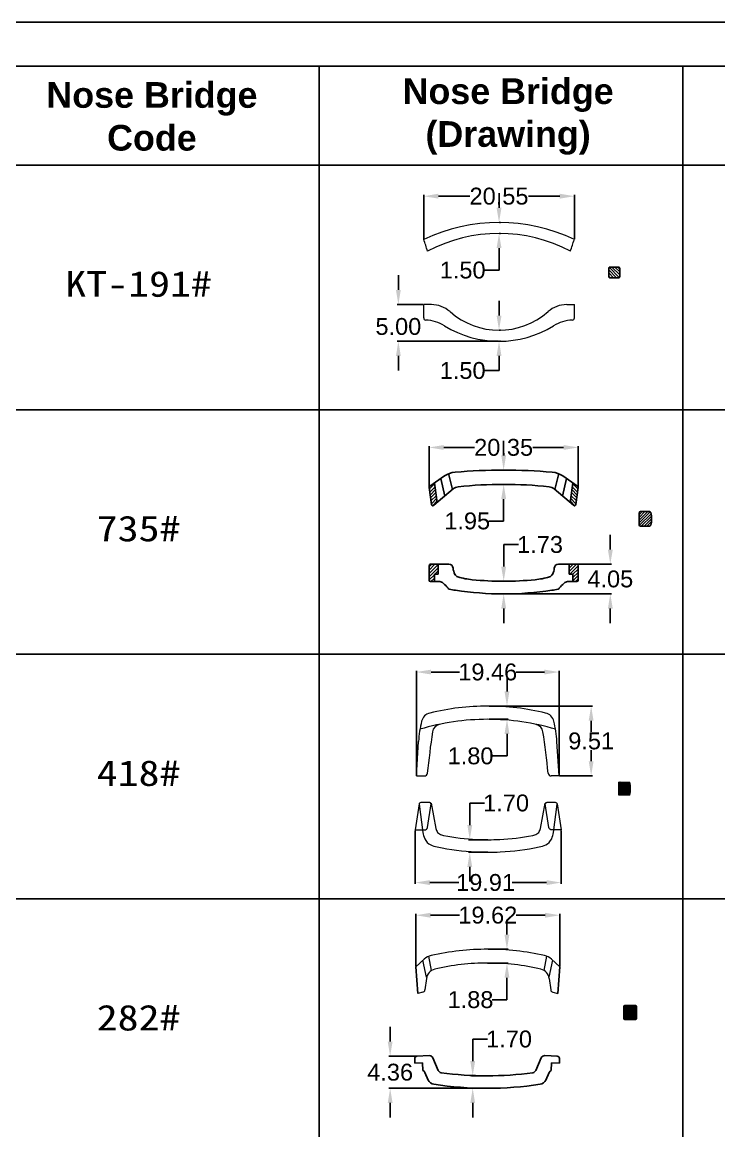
# Model space of a CAD drawing. Header units: inches. Extents: x 3613 to 8393, y -2205 to -794.
# Drawn here: x 4172 to 4267, y -1719.2 to -1568.1 of the extents above; entities that cross this region are included whole.
import ezdxf

# ---------------------------------------------------------------- set-up
doc = ezdxf.new("R2010")
doc.units = ezdxf.units.IN
doc.header["$MEASUREMENT"] = 0
doc.linetypes.add('PHANTOM2', pattern=[1.25, 0.625, -0.125, 0.125, -0.125, 0.125, -0.125])
doc.layers.add('Section Line', color=6, linetype='PHANTOM2')
doc.styles.get("Standard").update_dxf_attribs({"font": 'arial.ttf'})
doc.dimstyles.new('Standard$0', dxfattribs={"dimtxt": 2.3, "dimasz": 2, "dimexe": 1, "dimexo": 1, "dimgap": 1, "dimtad": 0, "dimtih": 1, "dimtoh": 1, "dimdec": 1, "dimzin": 0, "dimdsep": 46, "dimtxsty": 'Standard', "dimcen": 0, "dimclrd": 4, "dimclre": 4, "dimclrt": 4, "dimadec": 1, "dimazin": 0, "dimtfac": 1, "dimtdec": 1, "dimtofl": 0, "dimtmove": 0, "dimatfit": 0, "dimfxl": 1, "dimtolj": 1, "dimtzin": 0, "dimarcsym": 0})
pattern_1 = [(45, (-24817.33803, -1685.83146), (-0.224506403, 0.224506403), [])]

# ---------------------------------------------------------------- blocks, each defined once
blk = doc.blocks.new('*D578')
at = {"color": 0, "lineweight": -2, "transparency": 16777216}
for p, q in [((4226.74, -1597.63), (4226.74, -1591.61)), ((4228.74, -1591.79), (4233.01, -1591.79)), ((4245.29, -1591.79), (4241.01, -1591.79)), ((4247.29, -1597.63), (4247.29, -1591.61))]:
    blk.add_line(p, q, dxfattribs=at)
at = {"color": 0, "transparency": 16777216}
for points in [[(4228.74, -1591.45), (4228.74, -1592.12), (4226.74, -1591.79)], [(4245.29, -1591.45), (4245.29, -1592.12), (4247.29, -1591.79)]]:
    blk.add_solid(points, dxfattribs=at)
at = {"layer": 'Defpoints', "color": 0, "transparency": 16777216}
for p in [(4226.74, -1591.79), (4226.74, -1597.69), (4247.29, -1597.69)]:
    blk.add_point(p, dxfattribs=at)
at = {"color": 0, "lineweight": 9, "transparency": 16777216, "insert": (4237.01, -1591.79), "char_height": 2.3, "attachment_point": 5}
blk.add_mtext('\\A1;20.55', dxfattribs=at)
blk = doc.blocks.new('*D579')
at = {"color": 0, "lineweight": -2, "transparency": 16777216}
for p, q in [((4237.01, -1608.06), (4237.01, -1606.06)), ((4237.08, -1610.06), (4237.19, -1610.06)), ((4237.08, -1611.56), (4237.19, -1611.56)), ((4237.01, -1613.56), (4237.01, -1615.56)), ((4237.01, -1615.56), (4235.01, -1615.56))]:
    blk.add_line(p, q, dxfattribs=at)
at = {"color": 0, "transparency": 16777216}
for points in [[(4236.68, -1608.06), (4237.35, -1608.06), (4237.01, -1610.06)], [(4236.68, -1613.56), (4237.35, -1613.56), (4237.01, -1611.56)]]:
    blk.add_solid(points, dxfattribs=at)
at = {"layer": 'Defpoints', "color": 0, "transparency": 16777216}
for p in [(4237.01, -1610.06), (4237.01, -1611.56), (4237.01, -1611.56)]:
    blk.add_point(p, dxfattribs=at)
at = {"color": 0, "lineweight": 9, "transparency": 16777216, "insert": (4232.05, -1615.56), "char_height": 2.3, "attachment_point": 5}
blk.add_mtext('\\A1;1.50', dxfattribs=at)
blk = doc.blocks.new('*D580')
at = {"color": 0, "lineweight": -2, "transparency": 16777216}
for p, q in [((4223.28, -1604.56), (4223.28, -1602.56)), ((4226.68, -1606.56), (4223.1, -1606.56)), ((4236.95, -1611.56), (4223.1, -1611.56)), ((4223.28, -1613.56), (4223.28, -1615.56))]:
    blk.add_line(p, q, dxfattribs=at)
at = {"color": 0, "transparency": 16777216}
for points in [[(4222.95, -1604.56), (4223.61, -1604.56), (4223.28, -1606.56)], [(4222.95, -1613.56), (4223.61, -1613.56), (4223.28, -1611.56)]]:
    blk.add_solid(points, dxfattribs=at)
at = {"layer": 'Defpoints', "color": 0, "transparency": 16777216}
for p in [(4226.74, -1606.56), (4223.28, -1611.56), (4237.01, -1611.56)]:
    blk.add_point(p, dxfattribs=at)
at = {"color": 0, "lineweight": 9, "transparency": 16777216, "insert": (4223.28, -1609.56), "char_height": 2.3, "attachment_point": 5}
blk.add_mtext('\\A1;5.00', dxfattribs=at)
blk = doc.blocks.new('*D581')
at = {"color": 0, "lineweight": -2, "transparency": 16777216}
for p, q in [((4237.01, -1593.37), (4237.01, -1591.37)), ((4237.08, -1595.37), (4237.19, -1595.37)), ((4237.08, -1596.87), (4237.19, -1596.87)), ((4237.01, -1598.87), (4237.01, -1601.87)), ((4237.01, -1601.87), (4235.01, -1601.87))]:
    blk.add_line(p, q, dxfattribs=at)
at = {"color": 0, "transparency": 16777216}
for points in [[(4236.68, -1593.37), (4237.35, -1593.37), (4237.01, -1595.37)], [(4236.68, -1598.87), (4237.35, -1598.87), (4237.01, -1596.87)]]:
    blk.add_solid(points, dxfattribs=at)
at = {"layer": 'Defpoints', "color": 0, "transparency": 16777216}
for p in [(4237.01, -1595.37), (4237.01, -1596.87), (4237.01, -1596.87)]:
    blk.add_point(p, dxfattribs=at)
at = {"color": 0, "lineweight": 9, "transparency": 16777216, "insert": (4232.05, -1601.87), "char_height": 2.3, "attachment_point": 5}
blk.add_mtext('\\A1;1.50', dxfattribs=at)
blk = doc.blocks.new('*D583')
at = {"color": 0, "lineweight": -2, "transparency": 16777216}
for p, q in [((4237.64, -1627.12), (4237.64, -1625.12)), ((4237.71, -1629.12), (4237.82, -1629.12)), ((4237.58, -1631.07), (4237.46, -1631.07)), ((4237.64, -1633.07), (4237.64, -1636.07)), ((4237.64, -1636.07), (4235.64, -1636.07))]:
    blk.add_line(p, q, dxfattribs=at)
at = {"color": 0, "transparency": 16777216}
for points in [[(4237.31, -1627.12), (4237.98, -1627.12), (4237.64, -1629.12)], [(4237.31, -1633.07), (4237.98, -1633.07), (4237.64, -1631.07)]]:
    blk.add_solid(points, dxfattribs=at)
at = {"layer": 'Defpoints', "color": 0, "transparency": 16777216}
for p in [(4237.64, -1629.12), (4237.64, -1631.07), (4237.64, -1631.07)]:
    blk.add_point(p, dxfattribs=at)
at = {"color": 0, "lineweight": 9, "transparency": 16777216, "insert": (4232.67, -1636.07), "char_height": 2.3, "attachment_point": 5}
blk.add_mtext('\\A1;1.95', dxfattribs=at)
blk = doc.blocks.new('*D584')
at = {"color": 0, "lineweight": -2, "transparency": 16777216}
for p, q in [((4227.47, -1631.4), (4227.47, -1625.86)), ((4229.47, -1626.04), (4233.65, -1626.04)), ((4245.82, -1626.04), (4241.64, -1626.04)), ((4247.82, -1631.4), (4247.82, -1625.86))]:
    blk.add_line(p, q, dxfattribs=at)
at = {"color": 0, "transparency": 16777216}
for points in [[(4229.47, -1625.71), (4229.47, -1626.37), (4227.47, -1626.04)], [(4245.82, -1625.71), (4245.82, -1626.37), (4247.82, -1626.04)]]:
    blk.add_solid(points, dxfattribs=at)
at = {"layer": 'Defpoints', "color": 0, "transparency": 16777216}
for p in [(4247.82, -1626.04), (4227.47, -1631.47), (4247.82, -1631.47)]:
    blk.add_point(p, dxfattribs=at)
at = {"color": 0, "lineweight": 9, "transparency": 16777216, "insert": (4237.64, -1626.04), "char_height": 2.3, "attachment_point": 5}
blk.add_mtext('\\A1;20.35', dxfattribs=at)
blk = doc.blocks.new('*D585')
at = {"color": 0, "lineweight": -2, "transparency": 16777216}
for p, q in [((4237.65, -1642.28), (4237.65, -1639.28)), ((4237.65, -1639.28), (4239.65, -1639.28)), ((4237.58, -1644.28), (4237.47, -1644.28)), ((4237.71, -1646.01), (4237.83, -1646.01)), ((4237.65, -1648.01), (4237.65, -1650.01))]:
    blk.add_line(p, q, dxfattribs=at)
at = {"color": 0, "transparency": 16777216}
for points in [[(4237.31, -1642.28), (4237.98, -1642.28), (4237.65, -1644.28)], [(4237.31, -1648.01), (4237.98, -1648.01), (4237.65, -1646.01)]]:
    blk.add_solid(points, dxfattribs=at)
at = {"layer": 'Defpoints', "color": 0, "transparency": 16777216}
for p in [(4237.65, -1644.28), (4237.64, -1646.01), (4237.65, -1646.01)]:
    blk.add_point(p, dxfattribs=at)
at = {"color": 0, "lineweight": 9, "transparency": 16777216, "insert": (4242.61, -1639.28), "char_height": 2.3, "attachment_point": 5}
blk.add_mtext('\\A1;1.73', dxfattribs=at)
blk = doc.blocks.new('*D582')
at = {"color": 0, "lineweight": -2, "transparency": 16777216}
for p, q in [((4252.19, -1639.96), (4252.19, -1637.96)), ((4245.96, -1641.96), (4252.37, -1641.96)), ((4237.71, -1646.01), (4252.37, -1646.01)), ((4252.19, -1648.01), (4252.19, -1650.01))]:
    blk.add_line(p, q, dxfattribs=at)
at = {"color": 0, "transparency": 16777216}
for points in [[(4251.86, -1639.96), (4252.53, -1639.96), (4252.19, -1641.96)], [(4251.86, -1648.01), (4252.53, -1648.01), (4252.19, -1646.01)]]:
    blk.add_solid(points, dxfattribs=at)
at = {"layer": 'Defpoints', "color": 0, "transparency": 16777216}
for p in [(4245.89, -1641.96), (4252.19, -1641.96), (4237.64, -1646.01)]:
    blk.add_point(p, dxfattribs=at)
at = {"color": 0, "lineweight": 9, "transparency": 16777216, "insert": (4252.19, -1643.98), "char_height": 2.3, "attachment_point": 5}
blk.add_mtext('\\A1;4.05', dxfattribs=at)
blk = doc.blocks.new('*D586')
at = {"color": 0, "lineweight": -2, "transparency": 16777216}
for p, q in [((4225.58, -1678.24), (4225.58, -1685.54)), ((4245.49, -1678.24), (4245.49, -1685.54)), ((4227.58, -1685.36), (4231.54, -1685.36)), ((4243.49, -1685.36), (4238.82, -1685.36))]:
    blk.add_line(p, q, dxfattribs=at)
at = {"color": 0, "transparency": 16777216}
for points in [[(4227.58, -1685.03), (4227.58, -1685.7), (4225.58, -1685.36)], [(4243.49, -1685.03), (4243.49, -1685.7), (4245.49, -1685.36)]]:
    blk.add_solid(points, dxfattribs=at)
at = {"layer": 'Defpoints', "color": 0, "transparency": 16777216}
for p in [(4225.58, -1678.18), (4245.49, -1678.18), (4245.49, -1685.36)]:
    blk.add_point(p, dxfattribs=at)
at = {"color": 0, "lineweight": 9, "transparency": 16777216, "insert": (4235.18, -1685.36), "char_height": 2.3, "attachment_point": 5}
blk.add_mtext('\\A1;19.91', dxfattribs=at)
blk = doc.blocks.new('*D588')
at = {"color": 0, "lineweight": -2, "transparency": 16777216}
for p, q in [((4225.74, -1670.75), (4225.74, -1656.48)), ((4245.2, -1670.75), (4245.2, -1656.48)), ((4227.74, -1656.66), (4231.61, -1656.66)), ((4243.2, -1656.66), (4239.33, -1656.66))]:
    blk.add_line(p, q, dxfattribs=at)
at = {"color": 0, "transparency": 16777216}
for points in [[(4227.74, -1656.33), (4227.74, -1656.99), (4225.74, -1656.66)], [(4243.2, -1656.33), (4243.2, -1656.99), (4245.2, -1656.66)]]:
    blk.add_solid(points, dxfattribs=at)
at = {"layer": 'Defpoints', "color": 0, "transparency": 16777216}
for p in [(4245.2, -1656.66), (4225.74, -1670.81), (4245.2, -1670.81)]:
    blk.add_point(p, dxfattribs=at)
at = {"color": 0, "lineweight": 9, "transparency": 16777216, "insert": (4235.47, -1656.66), "char_height": 2.3, "attachment_point": 5}
blk.add_mtext('\\A1;19.46', dxfattribs=at)
blk = doc.blocks.new('*D589')
at = {"color": 0, "lineweight": -2, "transparency": 16777216}
for p, q in [((4238.1, -1659.3), (4238.1, -1657.3)), ((4235.66, -1661.3), (4238.28, -1661.3)), ((4235.65, -1663.1), (4238.28, -1663.1)), ((4238.1, -1665.1), (4238.1, -1668.1)), ((4238.1, -1668.1), (4236.1, -1668.1))]:
    blk.add_line(p, q, dxfattribs=at)
at = {"color": 0, "transparency": 16777216}
for points in [[(4237.76, -1659.3), (4238.43, -1659.3), (4238.1, -1661.3)], [(4237.76, -1665.1), (4238.43, -1665.1), (4238.1, -1663.1)]]:
    blk.add_solid(points, dxfattribs=at)
at = {"layer": 'Defpoints', "color": 0, "transparency": 16777216}
for p in [(4235.59, -1661.3), (4235.59, -1663.1), (4238.1, -1663.1)]:
    blk.add_point(p, dxfattribs=at)
at = {"color": 0, "lineweight": 9, "transparency": 16777216, "insert": (4233.13, -1668.1), "char_height": 2.3, "attachment_point": 5}
blk.add_mtext('\\A1;1.80', dxfattribs=at)
blk = doc.blocks.new('*D587')
at = {"color": 0, "lineweight": -2, "transparency": 16777216}
for p, q in [((4235.66, -1661.3), (4249.76, -1661.3)), ((4249.58, -1663.3), (4249.58, -1664.79)), ((4249.58, -1668.81), (4249.58, -1667.32)), ((4245.26, -1670.81), (4249.76, -1670.81))]:
    blk.add_line(p, q, dxfattribs=at)
at = {"color": 0, "transparency": 16777216}
for points in [[(4249.24, -1663.3), (4249.91, -1663.3), (4249.58, -1661.3)], [(4249.24, -1668.81), (4249.91, -1668.81), (4249.58, -1670.81)]]:
    blk.add_solid(points, dxfattribs=at)
at = {"layer": 'Defpoints', "color": 0, "transparency": 16777216}
for p in [(4235.59, -1661.3), (4245.2, -1670.81), (4249.58, -1670.81)]:
    blk.add_point(p, dxfattribs=at)
at = {"color": 0, "lineweight": 9, "transparency": 16777216, "insert": (4249.58, -1666.06), "char_height": 2.3, "attachment_point": 5}
blk.add_mtext('\\A1;9.51', dxfattribs=at)
blk = doc.blocks.new('*D590')
at = {"color": 0, "lineweight": -2, "transparency": 16777216}
for p, q in [((4233.02, -1677.52), (4233.02, -1674.52)), ((4233.02, -1674.52), (4235.02, -1674.52)), ((4235.47, -1679.52), (4232.84, -1679.52)), ((4235.47, -1681.22), (4232.84, -1681.22)), ((4233.02, -1683.22), (4233.02, -1685.22))]:
    blk.add_line(p, q, dxfattribs=at)
at = {"color": 0, "transparency": 16777216}
for points in [[(4232.69, -1677.52), (4233.35, -1677.52), (4233.02, -1679.52)], [(4232.69, -1683.22), (4233.35, -1683.22), (4233.02, -1681.22)]]:
    blk.add_solid(points, dxfattribs=at)
at = {"layer": 'Defpoints', "color": 0, "transparency": 16777216}
for p in [(4233.02, -1679.52), (4235.53, -1679.52), (4235.53, -1681.22)]:
    blk.add_point(p, dxfattribs=at)
at = {"color": 0, "lineweight": 9, "transparency": 16777216, "insert": (4237.98, -1674.52), "char_height": 2.3, "attachment_point": 5}
blk.add_mtext('\\A1;1.70', dxfattribs=at)
blk = doc.blocks.new('*D591')
at = {"color": 0, "lineweight": -2, "transparency": 16777216}
for p, q in [((4225.67, -1696.76), (4225.67, -1689.63)), ((4245.3, -1696.76), (4245.3, -1689.63)), ((4227.67, -1689.81), (4231.63, -1689.81)), ((4243.3, -1689.81), (4239.34, -1689.81))]:
    blk.add_line(p, q, dxfattribs=at)
at = {"color": 0, "transparency": 16777216}
for points in [[(4227.67, -1689.48), (4227.67, -1690.15), (4225.67, -1689.81)], [(4243.3, -1689.48), (4243.3, -1690.15), (4245.3, -1689.81)]]:
    blk.add_solid(points, dxfattribs=at)
at = {"layer": 'Defpoints', "color": 0, "transparency": 16777216}
for p in [(4245.3, -1689.81), (4225.67, -1696.83), (4245.3, -1696.83)]:
    blk.add_point(p, dxfattribs=at)
at = {"color": 0, "lineweight": 9, "transparency": 16777216, "insert": (4235.48, -1689.81), "char_height": 2.3, "attachment_point": 5}
blk.add_mtext('\\A1;19.62', dxfattribs=at)
blk = doc.blocks.new('*D592')
at = {"color": 0, "lineweight": -2, "transparency": 16777216}
for p, q in [((4222.16, -1707.04), (4222.16, -1705.04)), ((4225.74, -1709.04), (4221.98, -1709.04)), ((4235.88, -1713.4), (4221.98, -1713.4)), ((4222.16, -1715.4), (4222.16, -1717.4))]:
    blk.add_line(p, q, dxfattribs=at)
at = {"color": 0, "transparency": 16777216}
for points in [[(4221.83, -1707.04), (4222.49, -1707.04), (4222.16, -1709.04)], [(4221.83, -1715.4), (4222.49, -1715.4), (4222.16, -1713.4)]]:
    blk.add_solid(points, dxfattribs=at)
at = {"layer": 'Defpoints', "color": 0, "transparency": 16777216}
for p in [(4225.8, -1709.04), (4222.16, -1713.4), (4235.95, -1713.4)]:
    blk.add_point(p, dxfattribs=at)
at = {"color": 0, "lineweight": 9, "transparency": 16777216, "insert": (4222.16, -1711.22), "char_height": 2.3, "attachment_point": 5}
blk.add_mtext('\\A1;4.36', dxfattribs=at)
blk = doc.blocks.new('*D593')
at = {"color": 0, "lineweight": -2, "transparency": 16777216}
for p, q in [((4238.09, -1692.45), (4238.09, -1690.45)), ((4235.55, -1694.45), (4238.27, -1694.45)), ((4235.45, -1696.33), (4238.27, -1696.33)), ((4238.09, -1698.33), (4238.09, -1701.33)), ((4238.09, -1701.33), (4236.09, -1701.33))]:
    blk.add_line(p, q, dxfattribs=at)
at = {"color": 0, "transparency": 16777216}
for points in [[(4237.76, -1692.45), (4238.43, -1692.45), (4238.09, -1694.45)], [(4237.76, -1698.33), (4238.43, -1698.33), (4238.09, -1696.33)]]:
    blk.add_solid(points, dxfattribs=at)
at = {"layer": 'Defpoints', "color": 0, "transparency": 16777216}
for p in [(4235.48, -1694.45), (4235.39, -1696.33), (4238.09, -1696.33)]:
    blk.add_point(p, dxfattribs=at)
at = {"color": 0, "lineweight": 9, "transparency": 16777216, "insert": (4233.12, -1701.33), "char_height": 2.3, "attachment_point": 5}
blk.add_mtext('\\A1;1.88', dxfattribs=at)
blk = doc.blocks.new('*D594')
at = {"color": 0, "lineweight": -2, "transparency": 16777216}
for p, q in [((4233.42, -1709.7), (4233.42, -1706.7)), ((4233.42, -1706.7), (4235.42, -1706.7)), ((4235.87, -1711.7), (4233.24, -1711.7)), ((4235.88, -1713.4), (4233.24, -1713.4)), ((4233.42, -1715.4), (4233.42, -1717.4))]:
    blk.add_line(p, q, dxfattribs=at)
at = {"color": 0, "transparency": 16777216}
for points in [[(4233.09, -1709.7), (4233.75, -1709.7), (4233.42, -1711.7)], [(4233.09, -1715.4), (4233.75, -1715.4), (4233.42, -1713.4)]]:
    blk.add_solid(points, dxfattribs=at)
at = {"layer": 'Defpoints', "color": 0, "transparency": 16777216}
for p in [(4233.42, -1711.7), (4235.93, -1711.7), (4235.95, -1713.4)]:
    blk.add_point(p, dxfattribs=at)
at = {"color": 0, "lineweight": 9, "transparency": 16777216, "insert": (4238.38, -1706.7), "char_height": 2.3, "attachment_point": 5}
blk.add_mtext('\\A1;1.70', dxfattribs=at)

msp = doc.modelspace()

# ---------------------------------------------------------------- hatches: boundary and pattern name
h = msp.add_hatch()
h.set_pattern_fill('ANSI31', color=1, scale=0.1, style=0)
h.set_pattern_definition([(45, (-24817.33803, -1684.71774), (-0.224506403, 0.224506403), [])])
h.paths.add_polyline_path([(4227.562, -1631.297), (4228.189, -1630.87, -0.0271997), (4228.564, -1633.562), (4228.139, -1633.923, -0.6287672), (4227.795, -1633.814), (4227.453, -1631.371), (4227.549, -1631.305, -0.0189962)])
h = msp.add_hatch()
h.set_pattern_fill('ANSI31', color=1, scale=0.1, style=0)
h.set_pattern_definition([(135, (33292.62775, -1684.71774), (0.224506403, 0.224506403), [])])
h.paths.add_polyline_path([(4247.151, -1633.923), (4246.726, -1633.562, -0.0271997), (4247.101, -1630.87), (4247.728, -1631.297, -0.2959068), (4247.82, -1631.494), (4247.495, -1633.814, -0.6287672)])
h = msp.add_hatch()
h.set_pattern_fill('ANSI31', color=1, scale=0.1, style=0)
h.set_pattern_definition(pattern_1)
h.paths.add_polyline_path([(4228.695, -1641.957), (4227.67, -1641.957, 0.4142136), (4227.47, -1642.157), (4227.47, -1644.134, 0.4142136), (4227.67, -1644.334), (4228.189, -1644.334), (4228.189, -1643.316), (4228.695, -1643.316)])
h = msp.add_hatch()
h.set_pattern_fill('ANSI31', color=1, scale=0.1, style=0)
h.set_pattern_definition(pattern_1)
h.paths.add_polyline_path([(4247.101, -1643.316), (4247.101, -1644.334), (4247.62, -1644.334, 0.4142136), (4247.82, -1644.134), (4247.82, -1642.157, 0.4142136), (4247.62, -1641.957), (4246.595, -1641.957), (4246.595, -1643.316)])
h = msp.add_hatch()
h.set_pattern_fill('ANSI31', color=6, scale=0.999)
h.set_pattern_definition([(45, (3948.62678, -716.7906), (-0.08829996, 0.08829996), [])])
edge = h.paths.add_edge_path()
edge.add_arc((4251.36, -1672.557), 3.608, 345.56912, 374.43088)
edge.add_line((4254.854, -1671.658), (4253.37, -1671.658))
edge.add_line((4253.37, -1671.658), (4253.37, -1673.456))
edge.add_line((4253.37, -1673.456), (4254.854, -1673.456))
h = msp.add_hatch()
h.set_pattern_fill('ANSI31', color=6, scale=0.999)
h.set_pattern_definition([(45, (3739.60641, -760.29919), (-0.08829996, 0.08829996), [])])
h.paths.add_polyline_path([(4254.048, -1703.916, 0.4142136), (4254.148, -1704.016), (4255.647, -1704.016, 0.4142136), (4255.746, -1703.916), (4255.746, -1702.217, 0.4142136), (4255.647, -1702.117), (4254.148, -1702.117, 0.4142136), (4254.048, -1702.217)])
at = {"layer": 'Section Line', "linetype": 'Continuous', "ltscale": 2}
h = msp.add_hatch(dxfattribs=at)
h.set_pattern_fill('ANSI31', color=256, scale=2.331, angle=-90)
h.set_pattern_definition([(315, (4433.12622, -755.3037), (0.20603324, 0.20603324), [])])
edge = h.paths.add_edge_path()
edge.add_arc((4252.122, -1602.758), 0.15, 180, 270)
edge.add_line((4252.122, -1602.907), (4253.321, -1602.907))
edge.add_arc((4253.321, -1602.758), 0.15, 270, 360)
edge.add_line((4253.471, -1602.758), (4253.471, -1601.594))
edge.add_arc((4253.321, -1601.594), 0.15, 0, 90)
edge.add_line((4253.321, -1601.444), (4252.122, -1601.444))
edge.add_arc((4252.122, -1601.594), 0.15, 90, 180)
edge.add_line((4251.972, -1601.594), (4251.972, -1602.758))
h = msp.add_hatch(dxfattribs=at)
h.set_pattern_fill('ANSI31', color=256, scale=0.08325)
h.set_pattern_definition([(45, (3003.5466, -1210.15153), (-0.18690158, 0.18690158), [])])
edge = h.paths.add_edge_path()
edge.add_line((4256.12, -1634.977), (4256.12, -1636.573))
edge.add_arc((4256.319, -1636.573), 0.2, 180, 270)
edge.add_line((4256.319, -1636.773), (4257.523, -1636.773))
edge.add_arc((4257.523, -1636.573), 0.2, 270, 341.767)
edge.add_arc((4254.273, -1635.775), 3.545, 345.95158, 374.04842)
edge.add_arc((4257.523, -1634.977), 0.2, 18.233, 90)
edge.add_line((4257.523, -1634.777), (4256.319, -1634.777))
edge.add_arc((4256.319, -1634.977), 0.2, 90, 180)

# ---------------------------------------------------------------- linework, layer by layer
for p, q in [((4492.889, -1574.063), (4083.633, -1574.063)), ((4212.458, -1574.063), (4212.458, -1830.024)), ((4262.106, -1574.063), (4262.106, -1830.024)), ((4096.451, -1587.557), (4492.889, -1587.557)), ((4096.451, -1620.898), (4492.889, -1620.898)), ((4229.587, -1629.92), (4227.562, -1631.297)), ((4229.075, -1630.288), (4229.618, -1632.666)), ((4230.658, -1631.782), (4230.119, -1629.613)), ((4244.631, -1631.782), (4245.17, -1629.613)), ((4246.215, -1630.288), (4245.671, -1632.666)), ((4245.703, -1629.92), (4247.728, -1631.297)), ((4227.47, -1631.494), (4227.795, -1633.814)), ((4230.751, -1631.703), (4228.139, -1633.923)), ((4244.539, -1631.703), (4247.151, -1633.923)), ((4247.82, -1631.494), (4247.495, -1633.814)), ((4256.12, -1634.977), (4256.12, -1636.573)), ((4256.319, -1634.777), (4257.523, -1634.777)), ((4256.319, -1636.773), (4257.523, -1636.773)), ((4227.47, -1644.134), (4227.47, -1642.157)), ((4230.177, -1641.957), (4227.67, -1641.957)), ((4228.695, -1643.316), (4228.695, -1641.957)), ((4245.113, -1641.957), (4247.62, -1641.957)), ((4246.595, -1643.316), (4246.595, -1641.957)), ((4247.82, -1644.134), (4247.82, -1642.157)), ((4228.923, -1644.334), (4227.67, -1644.334)), ((4228.189, -1644.334), (4228.189, -1643.316)), ((4228.189, -1643.316), (4228.695, -1643.316)), ((4246.367, -1644.334), (4247.62, -1644.334)), ((4247.101, -1643.316), (4246.595, -1643.316)), ((4247.101, -1644.334), (4247.101, -1643.316)), ((4096.451, -1654.24), (4492.889, -1654.24)), ((4096.451, -1687.582), (4492.889, -1687.582))]:
    msp.add_line(p, q)
at = {"color": 0, "lineweight": 5}
for p, q in [((4226.739, -1608.373), (4226.739, -1606.565)), ((4227.785, -1606.565), (4226.739, -1606.565)), ((4246.24, -1606.565), (4247.287, -1606.565)), ((4247.287, -1608.373), (4247.287, -1606.565))]:
    msp.add_line(p, q, dxfattribs=at)
at = {"lineweight": 9, "ltscale": 0.2}
for p, q in [((4225.739, -1670.813), (4226.03, -1666.12)), ((4245.202, -1670.813), (4244.911, -1666.12)), ((4225.739, -1670.813), (4226.834, -1670.813)), ((4245.202, -1670.813), (4244.107, -1670.813)), ((4227.551, -1674.457), (4226.329, -1674.457)), ((4244.733, -1674.457), (4243.511, -1674.457))]:
    msp.add_line(p, q, dxfattribs=at)
at = {"color": 7, "lineweight": 13}
for p, q in [((4226.819, -1695.778), (4225.673, -1696.827)), ((4227.801, -1697.353), (4227.433, -1695.385)), ((4243.168, -1697.353), (4243.536, -1695.385)), ((4244.15, -1695.778), (4245.297, -1696.827)), ((4227.117, -1698.262), (4226.64, -1695.943)), ((4243.853, -1698.262), (4244.33, -1695.943)), ((4227.098, -1698.446), (4226.908, -1699.976)), ((4243.872, -1698.446), (4244.062, -1699.976)), ((4226.598, -1700.317), (4225.952, -1700.461)), ((4244.372, -1700.317), (4245.018, -1700.461))]:
    msp.add_line(p, q, dxfattribs=at)
at = {"ltscale": 1000}
for p, q in [((4225.673, -1696.827), (4225.952, -1700.461)), ((4245.297, -1696.827), (4245.018, -1700.461)), ((4254.048, -1702.217), (4254.048, -1703.916)), ((4255.647, -1702.117), (4254.148, -1702.117)), ((4255.746, -1703.916), (4255.746, -1702.217)), ((4254.148, -1704.016), (4255.647, -1704.016)), ((4225.515, -1709.969), (4225.515, -1709.338)), ((4225.781, -1709.042), (4227.496, -1708.955)), ((4227.979, -1709.255), (4228.731, -1710.981)), ((4242.776, -1709.255), (4242.024, -1710.981)), ((4244.974, -1709.042), (4243.259, -1708.955)), ((4245.24, -1709.969), (4245.24, -1709.338)), ((4225.515, -1709.969), (4226.591, -1709.923)), ((4226.591, -1709.923), (4226.63, -1710.999)), ((4244.125, -1710.999), (4244.164, -1709.923)), ((4245.24, -1709.969), (4244.164, -1709.923)), ((4227.368, -1712.274), (4226.894, -1711.233)), ((4243.387, -1712.274), (4243.861, -1711.233))]:
    msp.add_line(p, q, dxfattribs=at)
msp.add_lwpolyline([(4496.927, -1865.063), (4496.927, -1568.063), (4076.927, -1568.063), (4076.927, -1865.063)], close=True)
at = {"color": 0, "lineweight": 5}
for points in [[(4227.254, -1599.282, 0.0202487), (4226.739, -1597.696, 0.0202487)], [(4246.772, -1599.281, -0.0202484), (4247.287, -1597.695)]]:
    msp.add_lwpolyline(points, format="xyb", dxfattribs=at)
msp.add_lwpolyline([(4253.471, -1601.594, 0.4142136), (4253.321, -1601.444), (4252.122, -1601.444, 0.4142136), (4251.972, -1601.594), (4251.972, -1602.758, 0.4142136), (4252.122, -1602.907), (4253.321, -1602.907, 0.4142136), (4253.471, -1602.758)], format="xyb", close=True)
at = {"lineweight": 9, "ltscale": 0.2}
msp.add_lwpolyline([(4254.854, -1673.456), (4253.37, -1673.456), (4253.37, -1671.658), (4254.854, -1671.658)], dxfattribs=at)
for points in [[(4227.745, -1674.555), (4228.403, -1677.965, 0.1048536), (4228.635, -1678.514, 0.1111447), (4228.874, -1678.734, 0.0844387), (4229.455, -1678.946, 0.0333967), (4233.959, -1679.471, 0.0161939), (4235.531, -1679.522, 0.0161939), (4237.102, -1679.471, 0.0333967), (4241.607, -1678.946, 0.0844387), (4242.187, -1678.734, 0.1111447), (4242.427, -1678.514, 0.1048536), (4242.659, -1677.965), (4243.317, -1674.555)], [(4226.13, -1674.638), (4225.575, -1678.182), (4226.853, -1678.182, 0.3694163), (4227.248, -1677.843), (4227.75, -1674.636)], [(4226.13, -1674.674), (4226.633, -1678.522, 0.0694749), (4226.868, -1679.378, 0.184835), (4227.687, -1680.217, 0.0584271), (4228.576, -1680.508, 0.0374684), (4233.876, -1681.169, 0.0159968), (4235.531, -1681.222, 0.0159968), (4237.186, -1681.169, 0.0374684), (4242.486, -1680.508, 0.0584271), (4243.375, -1680.217, 0.184835), (4244.194, -1679.378, 0.0694749), (4244.429, -1678.522), (4244.932, -1674.674)], [(4244.932, -1674.638), (4245.487, -1678.182), (4244.209, -1678.182, -0.3694163), (4243.814, -1677.843), (4243.312, -1674.636)]]:
    msp.add_lwpolyline(points, format="xyb", dxfattribs=at)
at = {"color": 0, "lineweight": 5}
for centre, radius, start, end in [((4237.014, -1619.275), 23.901, 64.54268, 115.46067), ((4237.014, -1617.858), 20.984, 62.28709, 117.71663), ((4227.785, -1610.4), 3.836, 48.65485, 90), ((4246.24, -1610.4), 3.836, 90, 131.34515), ((4237.013, -1599.978), 10.084, 228.47847, 311.52153), ((4227.039, -1608.373), 0.3, 180, 266.89414), ((4226.728, -1614.095), 5.43, 58.53031, 86.89414), ((4237.013, -1597.293), 14.27, 238.53031, 301.46969), ((4247.297, -1614.095), 5.43, 93.10586, 121.46969), ((4246.987, -1608.373), 0.3, 273.10586, 360)]:
    msp.add_arc(centre, radius, start, end, dxfattribs=at)
for centre, radius, start, end in [((4237.641, -1704.953), 75.831, 89.99742, 95.01572), ((4237.648, -1704.953), 75.831, 84.98428, 90.00258), ((4231.274, -1632.4), 3, 95.01572, 124.22137), ((4244.016, -1632.4), 3, 55.77863, 84.98428), ((4227.668, -1631.466), 0.2, 122.04482, 187.9802), ((4203.656, -1635.659), 24.996, 4.81235, 11.04452), ((4231.593, -1632.694), 1.3, 96.04505, 130.3608), ((4237.642, -1689.822), 58.748, 89.99769, 96.04505), ((4237.647, -1689.822), 58.748, 83.95495, 90.00231), ((4243.697, -1632.694), 1.3, 49.6392, 83.95495), ((4271.634, -1635.659), 24.996, 168.95548, 175.18765), ((4247.622, -1631.466), 0.2, 352.0198, 57.95518), ((4227.993, -1633.786), 0.2, 187.9802, 316.62153), ((4247.297, -1633.786), 0.2, 223.37847, 352.0198), ((4256.319, -1634.977), 0.2, 90, 180), ((4257.523, -1634.977), 0.2, 18.233, 90), ((4254.273, -1635.775), 3.545, 345.95158, 14.04842), ((4256.319, -1636.573), 0.2, 180, 270), ((4257.523, -1636.573), 0.2, 270, 341.767), ((4227.67, -1642.157), 0.2, 90, 180), ((4230.174, -1642.531), 0.573, 5.15782, 89.64202), ((4233.231, -1642.255), 2.497, 185.1575, 205.70947), ((4242.059, -1642.255), 2.497, 334.29053, 354.8425), ((4245.116, -1642.531), 0.573, 90.35798, 174.84218), ((4247.62, -1642.157), 0.2, 0, 90), ((4227.67, -1644.134), 0.2, 180, 270), ((4228.923, -1645.034), 0.7, 45.98844, 90), ((4231.594, -1643.043), 0.679, 205.70931, 253.7822), ((4234.399, -1633.397), 10.725, 253.78287, 264.44319), ((4237.645, -1600.033), 44.246, 264.4435, 270.0001), ((4237.645, -1600.033), 44.246, 269.9999, 275.5565), ((4240.891, -1633.397), 10.725, 275.55681, 286.21713), ((4243.696, -1643.043), 0.679, 286.2178, 334.29069), ((4246.367, -1645.034), 0.7, 90, 134.01156), ((4247.62, -1644.134), 0.2, 270, 0), ((4224.134, -1649.991), 7.592, 38.70876, 45.98844), ((4230.293, -1645.055), 0.3, 218.70876, 256.8242), ((4232.698, -1634.782), 10.851, 256.8242, 261.37098), ((4237.644, -1602.187), 43.819, 261.37093, 270.0006), ((4237.645, -1602.187), 43.819, 269.9994, 278.62907), ((4242.592, -1634.782), 10.851, 278.62902, 283.1758), ((4244.997, -1645.055), 0.3, 283.1758, 321.29124), ((4251.156, -1649.991), 7.592, 134.01156, 141.29124)]:
    msp.add_arc(centre, radius, start, end)
at = {"lineweight": 9, "ltscale": 0.2}
for centre, radius, start, end in [((4227.906, -1663.714), 1.5, 102.87804, 166.3014), ((4235.472, -1694.701), 33.397, 90.00279, 103.68297), ((4235.469, -1694.701), 33.397, 76.31703, 89.99721), ((4243.035, -1663.714), 1.5, 13.6986, 77.12196), ((4241.792, -1667.099), 15.792, 166.3014, 176.44606), ((4235.473, -1695.483), 32.38, 90.00429, 106.59915), ((4229.12, -1664.982), 1.2, 102.19282, 171.64494), ((4235.468, -1695.483), 32.38, 73.40085, 89.99571), ((4241.821, -1664.982), 1.2, 8.35506, 77.80718), ((4229.149, -1667.099), 15.792, 3.55394, 13.6986), ((4354.41, -1683.383), 127.834, 171.64494, 174.19517), ((4116.531, -1683.383), 127.834, 5.80483, 8.35506), ((4226.834, -1670.413), 0.4, 270, 354.19517), ((4244.107, -1670.413), 0.4, 185.80483, 270), ((4251.36, -1672.557), 3.608, 345.56912, 14.43088), ((4226.329, -1674.657), 0.2, 90, 184.85758), ((4227.551, -1674.657), 0.2, 8.33244, 90), ((4243.511, -1674.657), 0.2, 90, 171.66756), ((4244.733, -1674.657), 0.2, 355.14242, 90)]:
    msp.add_arc(centre, radius, start, end, dxfattribs=at)
at = {"color": 7, "lineweight": 13}
for centre, radius, start, end in [((4228.169, -1697.254), 2, 102.5922, 132.44561), ((4235.485, -1730.003), 35.556, 90.00005, 102.5922), ((4235.485, -1730.003), 35.556, 77.4078, 89.99995), ((4242.8, -1697.254), 2, 47.55439, 77.4078), ((4228.586, -1698.631), 1.5, 103.42257, 172.91767), ((4235.391, -1727.145), 30.814, 89.82678, 103.42257), ((4235.579, -1727.145), 30.814, 76.57743, 90.17322), ((4242.383, -1698.631), 1.5, 7.08233, 76.57743), ((4226.511, -1699.927), 0.4, 282.59189, 352.91767), ((4244.459, -1699.927), 0.4, 187.08233, 257.40811)]:
    msp.add_arc(centre, radius, start, end, dxfattribs=at)
at = {"ltscale": 1000}
for centre, radius, start, end in [((4254.148, -1702.217), 0.0999, 90, 180), ((4255.647, -1702.217), 0.0999, 0, 90), ((4254.148, -1703.916), 0.0999, 180, 270), ((4255.647, -1703.916), 0.0999, 270, 0), ((4225.815, -1709.34), 0.3, 92.88185, 180), ((4227.521, -1709.455), 0.5, 23.53946, 92.88185), ((4243.234, -1709.455), 0.5, 87.11815, 156.46054), ((4244.94, -1709.34), 0.3, 0, 87.11815), ((4226.501, -1711.412), 0.433, 24.46882, 72.63819), ((4228.278, -1711.86), 1, 204.46882, 261.10113), ((4229.19, -1710.782), 0.5, 203.53946, 262.05645), ((4235.27, -1667.205), 44.498, 262.05645, 270.13815), ((4235.485, -1667.205), 44.498, 269.86185, 277.94355), ((4241.565, -1710.782), 0.5, 277.94355, 336.46054), ((4242.477, -1711.86), 1, 278.89887, 335.53118), ((4244.254, -1711.412), 0.433, 107.36181, 155.53118), ((4235.27, -1667.205), 46.198, 261.10113, 270.13306), ((4235.485, -1667.205), 46.198, 269.86694, 278.89887)]:
    msp.add_arc(centre, radius, start, end, dxfattribs=at)

# ---------------------------------------------------------------- texts
at = {"char_height": 3.5, "width": 34.34827, "attachment_point": 5}
for s, insert in [('{\\fArial|b1|i0|c0|p34;Nose Bridge Code}', (4189.661, -1580.93)), ('{\\fArial|b1|i0|c0|p34;Nose Bridge (Drawing)}', (4238.252, -1580.93)), ('{\\fSimSun|b1|i0|c0|p2;\\W1.2;KT-191#}', (4187.846, -1603.777)), ('{\\fSimSun|b1|i0|c0|p2;\\W1.2;735\\fSimSun|b1|i0|c134|p2;#}', (4187.846, -1637.119)), ('{\\fSimSun|b1|i0|c0|p2;\\W1.2;418\\fSimSun|b1|i0|c134|p2;#}', (4187.846, -1670.461)), ('{\\fSimSun|b1|i0|c0|p2;\\W1.2;282\\fSimSun|b1|i0|c134|p2;#}', (4187.846, -1703.803))]:
    msp.add_mtext(s, dxfattribs=dict(at, insert=insert))

# ---------------------------------------------------------------- dimensions: what is measured, and where the dimension line sits
at = {"color": 3, "lineweight": 9}
for p1, p2, distance, picture, middle in [((4247.287, -1597.695), (4226.739, -1597.695), -5.909, '*D578', (4237.013, -1591.786)), ((4237.013, -1610.063), (4237.013, -1611.563), 0, '*D579', (4232.048, -1615.563))]:
    dim = msp.add_aligned_dim(p1=p1, p2=p2, distance=distance, dimstyle='Standard$0', override={"dimexe": 0.18, "dimexo": 0.0625, "dimgap": 0.09, "dimdec": 2, "dimcen": 0.09, "dimclrd": 0, "dimclre": 0, "dimclrt": 0, "dimtdec": 2, "dimatfit": 3, "dimfxl": 1.25}, dxfattribs=at)
    dim.commit()
    dim.dimension.update_dxf_attribs({"geometry": picture, "text_midpoint": middle})
for base, p1, p2, picture, middle in [((4237.014, -1596.874), (4237.013, -1595.374), (4237.013, -1596.874), '*D581', (4232.049, -1601.874)), ((4223.281, -1611.563), (4226.739, -1606.565), (4237.013, -1611.563), '*D580', (4223.281, -1609.563)), ((4237.645, -1631.074), (4237.645, -1629.121), (4237.645, -1631.074), '*D583', (4232.667, -1636.074)), ((4237.645, -1646.006), (4237.645, -1644.279), (4237.644, -1646.006), '*D585', (4242.614, -1639.279)), ((4238.096, -1663.104), (4235.593, -1661.304), (4235.587, -1663.104), '*D589', (4233.131, -1668.104)), ((4233.02, -1679.522), (4235.531, -1681.222), (4235.531, -1679.522), '*D590', (4237.985, -1674.522)), ((4238.094, -1696.331), (4235.485, -1694.447), (4235.391, -1696.331), '*D593', (4233.123, -1701.331)), ((4222.159, -1713.402), (4225.8, -1709.041), (4235.947, -1713.402), '*D592', (4222.159, -1711.221)), ((4233.419, -1711.702), (4235.947, -1713.402), (4235.93, -1711.702), '*D594', (4238.384, -1706.702))]:
    dim = msp.add_linear_dim(base=base, p1=p1, p2=p2, angle=90, dimstyle='Standard$0', override={"dimexe": 0.18, "dimexo": 0.0625, "dimgap": 0.09, "dimdec": 2, "dimcen": 0.09, "dimclrd": 0, "dimclre": 0, "dimclrt": 0, "dimtdec": 2, "dimatfit": 3, "dimfxl": 1.25}, dxfattribs=at)
    dim.commit()
    dim.dimension.update_dxf_attribs({"geometry": picture, "text_midpoint": middle, "dimtype": 160})
for base, p1, p2, picture, middle in [((4247.822, -1626.042), (4227.468, -1631.466), (4247.822, -1631.466), '*D584', (4237.645, -1626.042)), ((4245.202, -1656.659), (4225.739, -1670.813), (4245.202, -1670.813), '*D588', (4235.471, -1656.659)), ((4245.487, -1685.364), (4225.575, -1678.182), (4245.487, -1678.182), '*D586', (4235.181, -1685.364))]:
    dim = msp.add_linear_dim(base=base, p1=p1, p2=p2, dimstyle='Standard$0', override={"dimexe": 0.18, "dimexo": 0.0625, "dimgap": 0.09, "dimdec": 2, "dimcen": 0.09, "dimclrd": 0, "dimclre": 0, "dimclrt": 0, "dimtdec": 2, "dimatfit": 3, "dimfxl": 1.25}, dxfattribs=at)
    dim.commit()
    dim.dimension.update_dxf_attribs({"geometry": picture, "text_midpoint": middle, "dimtype": 160})
for base, p1, p2, picture, middle in [((4252.194, -1641.957), (4237.644, -1646.006), (4245.893, -1641.957), '*D582', (4252.194, -1643.982)), ((4249.577, -1670.813), (4235.593, -1661.304), (4245.202, -1670.813), '*D587', (4249.577, -1666.059))]:
    dim = msp.add_linear_dim(base=base, p1=p1, p2=p2, angle=90, dimstyle='Standard$0', override={"dimexe": 0.18, "dimexo": 0.0625, "dimgap": 0.09, "dimdec": 2, "dimcen": 0.09, "dimclrd": 0, "dimclre": 0, "dimclrt": 0, "dimtdec": 2, "dimatfit": 3, "dimfxl": 1.25}, dxfattribs=at)
    dim.commit()
    dim.dimension.update_dxf_attribs({"geometry": picture, "text_midpoint": middle})
dim = msp.add_linear_dim(base=(4245.297, -1689.814), p1=(4225.673, -1696.827), p2=(4245.297, -1696.827), dimstyle='Standard$0', override={"dimexe": 0.18, "dimexo": 0.0625, "dimgap": 0.09, "dimdec": 2, "dimcen": 0.09, "dimclrd": 0, "dimclre": 0, "dimclrt": 0, "dimtdec": 2, "dimatfit": 3, "dimfxl": 1.25}, dxfattribs=at)
dim.commit()
dim.dimension.update_dxf_attribs({"geometry": '*D591', "text_midpoint": (4235.485, -1689.814)})

doc.saveas('drawing.dxf')
